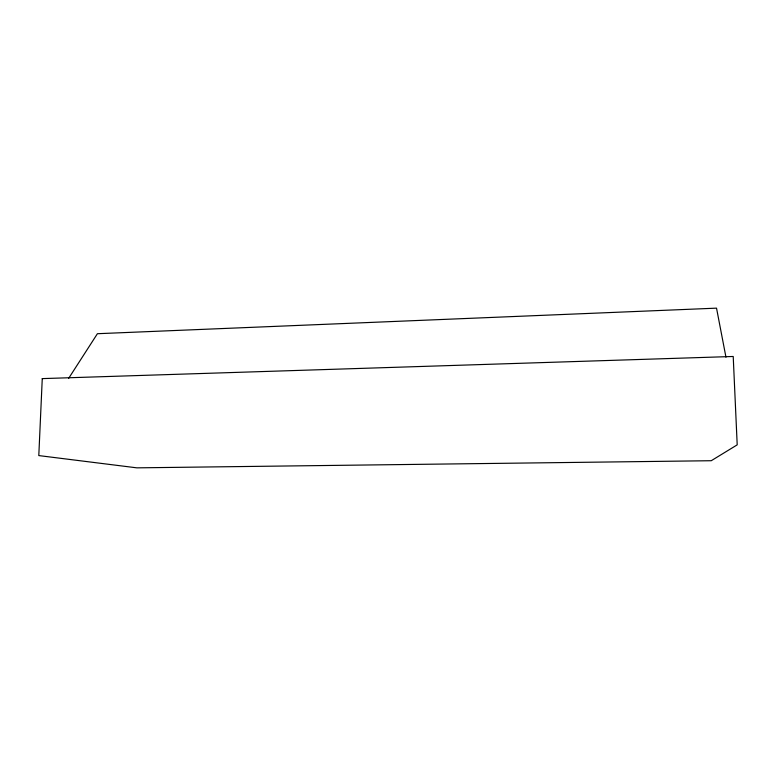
<?xml version="1.0" encoding="UTF-8"?>
<svg xmlns="http://www.w3.org/2000/svg" width="776" height="776" viewBox="0 0 776 776"><rect width="100%" height="100%" fill="white"/><g stroke="black" fill="none" stroke-linecap="round" stroke-linejoin="round"><path stroke-width="1.16" d="M68.618 378.416L97.407 333.709L716.529 308.15L725.967 357.222M42.263 378.61L38.8 455.58L136.916 467.85L711.243 460.721L737.2 444.852L733.213 356.475L42.263 378.61"/></g></svg>
